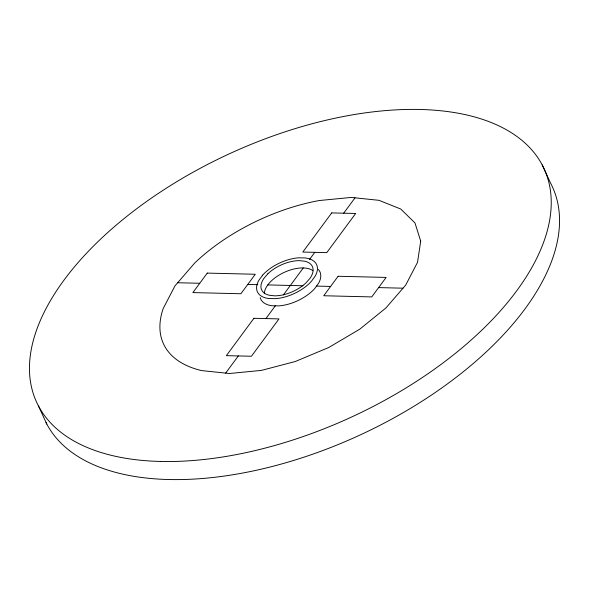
<?xml version="1.0" encoding="UTF-8"?>
<svg xmlns="http://www.w3.org/2000/svg" width="589" height="589" viewBox="0 0 589 589"><rect width="100%" height="100%" fill="white"/><g stroke="black" fill="none" stroke-linecap="round" stroke-linejoin="round"><path stroke-width="0.88" d="M225.653 373.102L238.331 355.933M265.904 318.583L275.321 305.824M283.338 294.956L303.283 267.936M309.556 259.44L314.791 252.35M343.689 213.196L355.034 197.83M177.672 282.742L199.745 283.272M247.77 284.435L257.791 284.678M267.811 284.921L302.967 285.768M316.514 286.099L330.598 286.438M378.624 287.601L403.016 288.19M542.189 164.891L550.494 182.965A279.304 145.108 -24.7 0 1 365.239 432.584A279.304 145.108 -24.7 0 1 45.994 422.512M38.506 406.035L46.811 424.109M318.332 269.453A32.586 16.926 -24.7 0 1 318.597 283.235L314.703 288.595A32.586 16.926 -24.7 0 1 279.017 305.882L272.089 305.765A32.586 16.926 -24.7 0 1 260.213 297.607M264.358 293.756A27.816 14.453 -24.7 0 1 283.559 272.685A27.816 14.453 -24.7 0 1 312.818 270.557M420.701 241.107L417.542 262.296L405.711 285.069L386.023 307.87L359.813 329.141L328.868 347.436L295.295 361.506L261.391 370.4L229.46 373.5L201.674 370.599A139.652 72.55 -24.7 0 1 163.153 308.629L174.977 285.864L194.672 263.062A139.652 72.55 -24.7 0 1 319.297 200.532L351.235 197.433L379.014 200.326L400.756 209.029L414.973 222.936L420.701 241.107M262.665 275.107L258.77 280.467A32.586 16.926 -24.7 0 0 268.768 298.542L275.696 298.66A32.586 16.926 -24.7 0 0 311.375 281.365L315.27 276.005A32.586 16.926 -24.7 0 0 305.271 257.938L298.351 257.82A32.586 16.926 -24.7 0 0 262.665 275.107M207.262 273.097L192.875 292.586L240.894 293.749L255.28 274.26L207.262 273.097M253.925 318.296L226.36 355.646L251.415 356.249L278.987 318.899L253.925 318.296M331.717 212.901L302.812 252.063L326.762 252.637L355.66 213.483L331.717 212.901M338.115 276.263L323.729 295.752L371.747 296.915L386.134 277.419L338.115 276.263M267.885 273.76L263.946 278.317A27.933 14.511 -24.7 0 0 269.283 295.266L274.842 295.847A27.933 14.511 -24.7 0 0 306.155 282.72L310.094 278.163A27.933 14.511 -24.7 0 0 304.756 261.214L299.197 260.632A27.933 14.511 -24.7 0 0 267.885 273.76M160.444 461.452A279.304 145.108 -24.7 0 0 551.238 202.211A279.304 145.108 -24.7 0 0 159.347 192.736A279.304 145.108 -24.7 0 0 160.444 461.452"/></g></svg>
